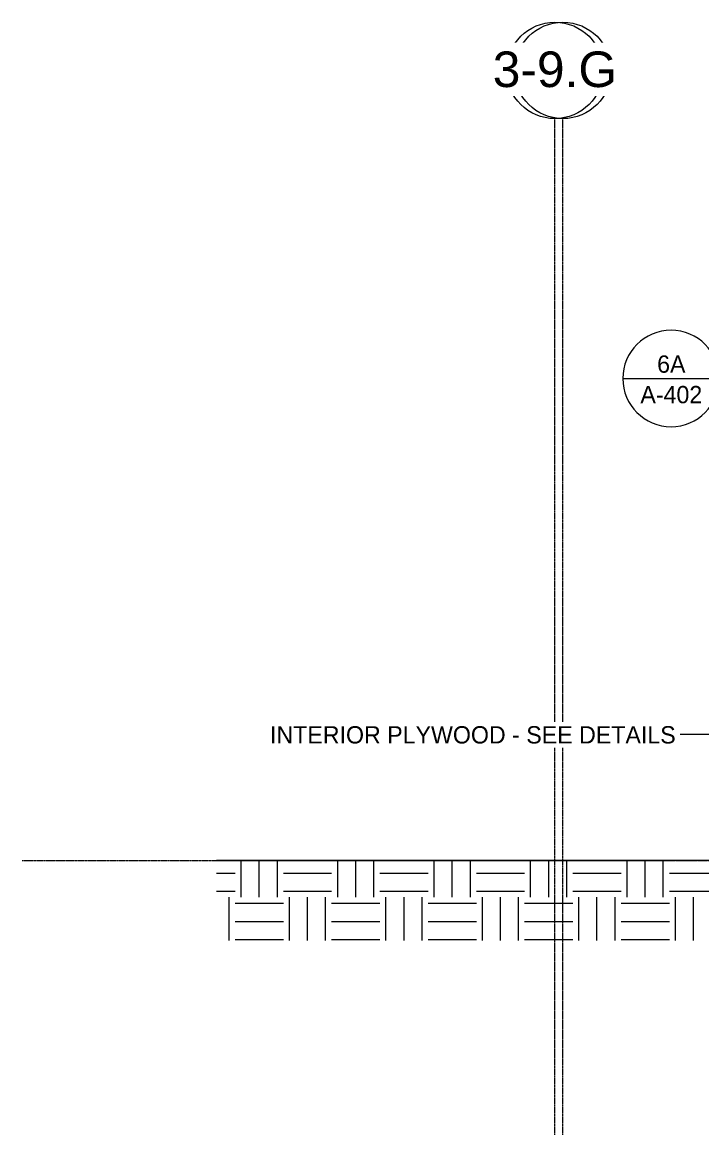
# Model space of a CAD drawing. Header units: inches. Extents: x -23565 to -43, y -324 to 853.
# Drawn here: x -13236 to -12559, y -273 to 835 of the extents above; entities that cross this region are included whole.
import ezdxf

# ---------------------------------------------------------------- set-up
doc = ezdxf.new("R2010")
doc.units = ezdxf.units.IN
doc.header["$MEASUREMENT"] = 0
doc.linetypes.add('Grid Line 1_2_', pattern=[0.875, 0.5, -0.125, 0.125, -0.125])
for name, color, linetype, lineweight in [('A-ANNO-IDEN', 131, 'Continuous', 9), ('A-ANNO-SYMB', 150, 'Continuous', 9), ('A-FLOR-LEVL', 51, 'Continuous', 9), ('C-TOPO', 7, 'Continuous', 13), ('S-GRID', 1, 'Continuous', 9), ('S-GRID-IDEN', 1, 'Continuous', 9)]:
    doc.layers.add(name, color=color, linetype=linetype, lineweight=lineweight)
doc.styles.add('Arial_1', font='arial.ttf', dxfattribs={"height": 35.407186})
doc.styles.add('Century Gothic', font='GOTHIC.TTF', dxfattribs={"height": 17.245342})

# ---------------------------------------------------------------- blocks, each defined once
blk = doc.blocks.new('Grid - Grid Head - Circle-14747-Building Section - North_South looking East _ Lounge')
at = {"layer": 'S-GRID-IDEN'}
blk.add_circle((21143.8, 786.7), 48, dxfattribs=at)
blk = doc.blocks.new('Section - Callout Head-19020-Building Section - North_South looking East _ Lounge')
at = {"layer": 'A-ANNO-SYMB'}
blk.add_line((22660.6, -105.9), (22756.6, -105.9), dxfattribs=at)
for start, end in [(0, 180), (180, 360)]:
    blk.add_arc((22708.6, -105.9), 48, start, end, dxfattribs=at)

msp = doc.modelspace()

# ---------------------------------------------------------------- hatches: boundary and pattern name
at = {"layer": 'C-TOPO', "lineweight": 9}
h = msp.add_hatch(dxfattribs=at)
h.set_pattern_fill('FP_38', color=8, style=0, pattern_type=2)
h.set_pattern_definition([(0, (22063.86, 65.275), (48, 48), [48, -48]), (0, (22063.86, 83.275), (48, 48), [48, -48]), (0, (22063.86, 101.275), (48, 48), [48, -48]), (90, (22069.86, 107.275), (-48, 48), [48, -48]), (90, (22087.86, 107.275), (-48, 48), [48, -48]), (90, (22105.86, 107.275), (-48, 48), [48, -48])])
h.paths.add_polyline_path([(-12570.02917, -79.73125), (-12465.20635, -79.73125), (-12465.20635, -60), (-12519.45635, -60), (-12519.45635, -36), (-12475.20635, -36), (-12475.20635, 0), (-13042.52708, 0), (-13042.52708, -79.73125), (-12572.21311, -79.73125)], flags=0)

# ---------------------------------------------------------------- linework, layer by layer
at = {"layer": 'A-ANNO-IDEN', "color": 153}
msp.add_line((-12544.3488, 125.30879), (-12585.7759, 125.30879), dxfattribs=at)
at = {"layer": 'A-FLOR-LEVL', "linetype": 'Grid Line 1_2_'}
msp.add_line((-13235.90833, 0), (-9931.9801, 0), dxfattribs=at)
at = {"layer": 'C-TOPO'}
for p, q in [((-12590.59211, 0), (-13042.52708, 0)), ((-12589.49243, 0), (-12590.59211, 0)), ((-12588.06645, 0), (-12589.49243, 0)), ((-12586.32019, 0), (-12588.06645, 0)), ((-12584.26425, 0), (-12586.32019, 0)), ((-12581.91383, 0), (-12584.26425, 0)), ((-12579.28878, 0), (-12581.91383, 0)), ((-12576.41339, 0), (-12579.28878, 0)), ((-12573.31613, 0), (-12576.41339, 0)), ((-12570.02917, 0), (-12573.31613, 0)), ((-12566.58783, 0), (-12570.02917, 0)), ((-12483.00536, 0), (-12566.58783, 0))]:
    msp.add_line(p, q, dxfattribs=at)
at = {"layer": 'C-TOPO', "color": 8, "lineweight": 9}
for p, q in [((-13042.52708, 0), (-12590.59217, 0)), ((-12589.49207, 0), (-12590.59217, 0)), ((-12589.49207, 0), (-12588.06677, 0)), ((-12588.06677, 0), (-12586.31922, 0)), ((-12584.26404, 0), (-12586.31922, 0)), ((-12584.26404, 0), (-12581.91297, 0)), ((-12579.28797, 0), (-12581.91297, 0)), ((-12579.28797, 0), (-12576.41248, 0)), ((-12576.41248, 0), (-12573.3158, 0)), ((-12573.3158, 0), (-12570.02869, 0)), ((-12570.02869, 0), (-12566.58777, 0)), ((-12483.00525, 0), (-12566.58777, 0))]:
    msp.add_line(p, q, dxfattribs=at)
at = {"layer": 'S-GRID', "linetype": 'Grid Line 1_2_'}
for p, q in [((-12705.95635, -273.16081), (-12705.95635, 738.65708)), ((-12697.95635, -273.16081), (-12697.95635, 738.65708))]:
    msp.add_line(p, q, dxfattribs=at)

# ---------------------------------------------------------------- block references
at = {"layer": 'A-ANNO-SYMB'}
msp.add_blockref('Section - Callout Head-19020-Building Section - North_South looking East _ Lounge', (-35298.99301, 585.83826), dxfattribs=at)
at = {"layer": 'S-GRID-IDEN'}
msp.add_blockref('Grid - Grid Head - Circle-14747-Building Section - North_South looking East _ Lounge', (-33841.75916, 0), dxfattribs=at)

# ---------------------------------------------------------------- texts
at = {"layer": 'A-ANNO-SYMB', "char_height": 17.245342, "attachment_point": 2, "line_spacing_factor": 0.984117, "style": 'Century Gothic'}
for s, insert, width in [('6A', (-12590.13688, 502.88477), 36.936), ('A-402', (-12590.13688, 472.50026), 77.76)]:
    msp.add_mtext(s, dxfattribs=dict(at, insert=insert, width=width))

# ---------------------------------------------------------------- next in the draw order: texts
at = {"layer": 'A-ANNO-IDEN', "insert": (-12585.7759, 133.69699), "char_height": 17.2453416, "width": 452.52, "attachment_point": 3, "line_spacing_factor": 0.984117, "style": 'Century Gothic', "bg_fill": 3, "box_fill_scale": 1.25, "bg_fill_color": 0, "bg_fill_transparency": 0}
msp.add_mtext('INTERIOR PLYWOOD - SEE DETAILS', dxfattribs=at)
at = {"layer": 'S-GRID-IDEN', "insert": (-12697.96557, 805.53081), "char_height": 35.407186, "width": 85.104, "attachment_point": 2, "line_spacing_factor": 0.938532, "style": 'Arial_1', "bg_fill": 3, "box_fill_scale": 1.25, "bg_fill_color": 0, "bg_fill_transparency": 0}
msp.add_mtext('3-9', dxfattribs=at)

# ---------------------------------------------------------------- next in the draw order: block references
at = {"layer": 'S-GRID-IDEN'}
msp.add_blockref('Grid - Grid Head - Circle-14747-Building Section - North_South looking East _ Lounge', (-33849.75916, 0), dxfattribs=at)

# ---------------------------------------------------------------- next in the draw order: texts
at = {"layer": 'S-GRID-IDEN', "insert": (-12705.96557, 805.53081), "char_height": 35.407186, "width": 147.312, "attachment_point": 2, "line_spacing_factor": 0.938532, "style": 'Arial_1', "bg_fill": 3, "box_fill_scale": 1.25, "bg_fill_color": 0, "bg_fill_transparency": 0}
msp.add_mtext('3-9.G', dxfattribs=at)

doc.saveas('drawing.dxf')
